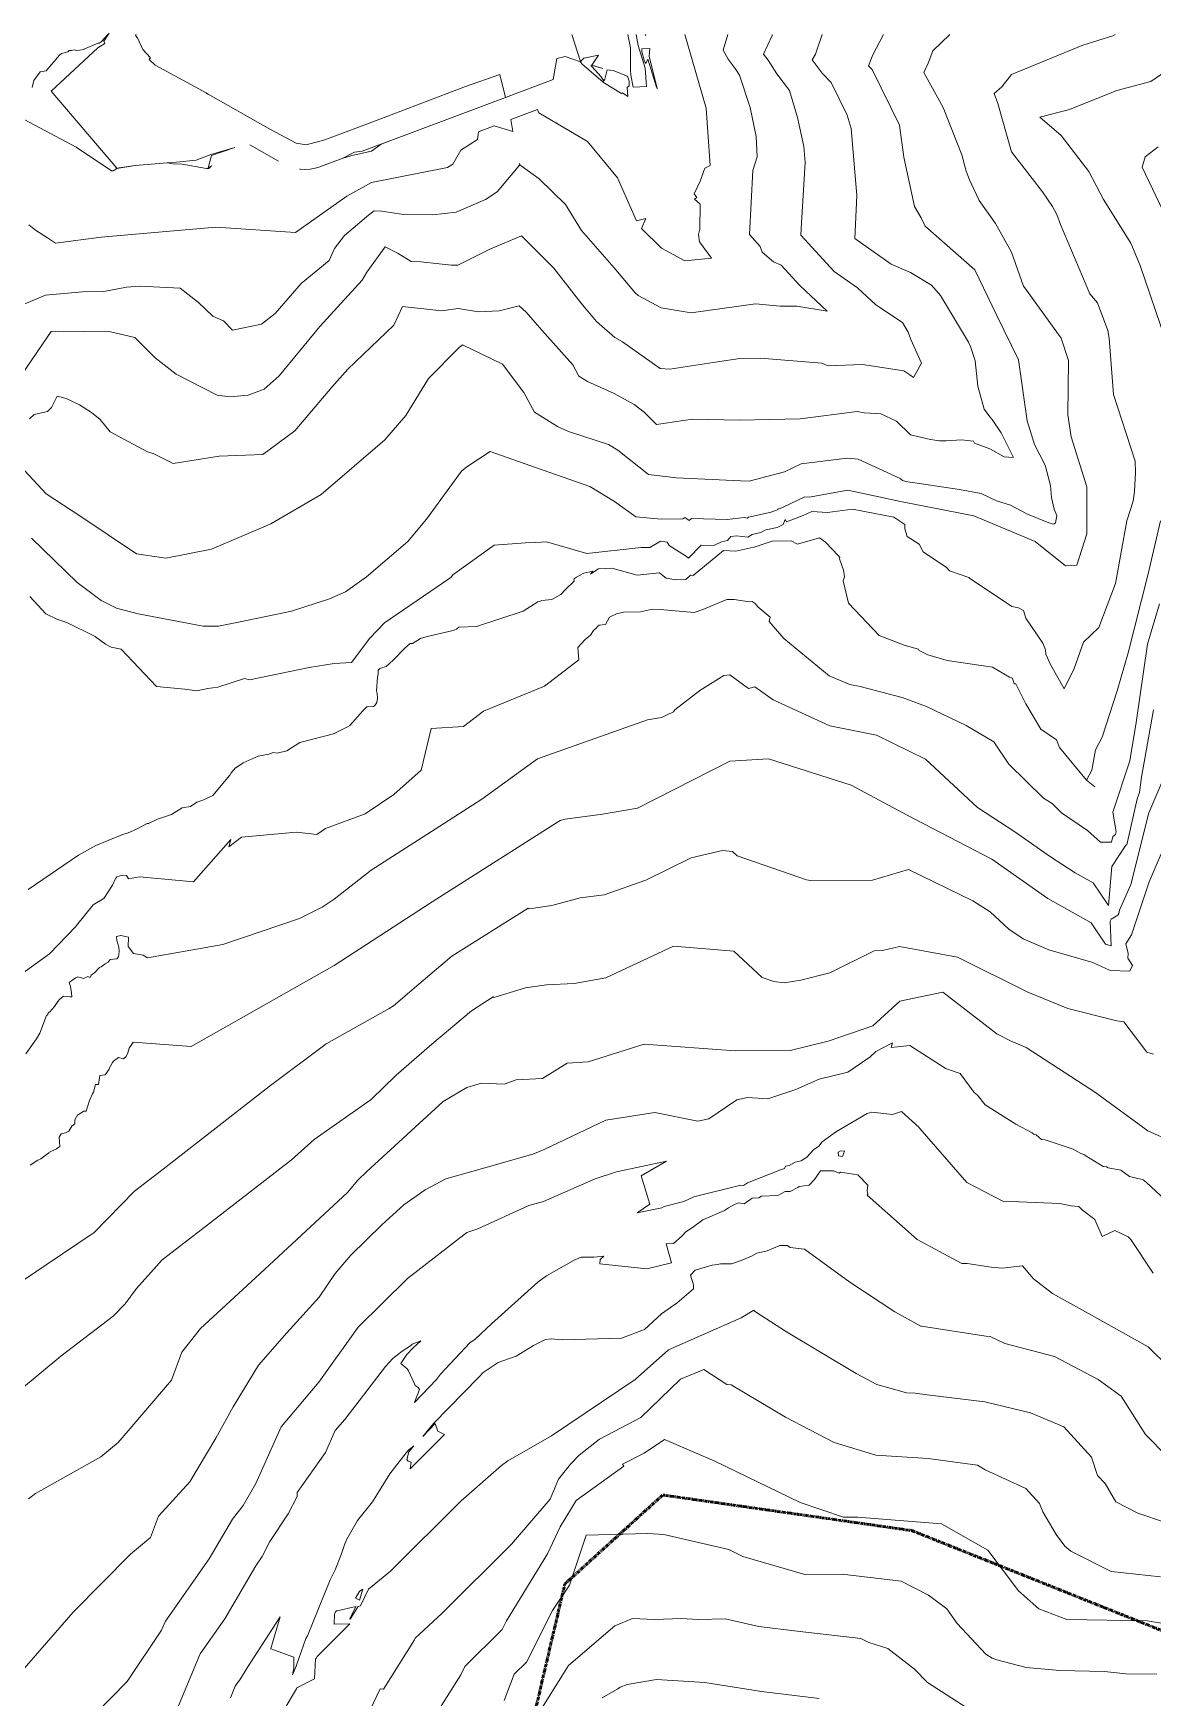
# Model space of a CAD drawing. Header units: metres. Extents: x 808604 to 810125, y 9157736 to 9158882.
# Drawn here: x 808800.9 to 809049, y 9158513.3 to 9158881.9 of the extents above; entities that cross this region are included whole.
import ezdxf

# ---------------------------------------------------------------- set-up
doc = ezdxf.new("R2010")
doc.units = ezdxf.units.M
doc.linetypes.add('ACAD_ISO08W100', pattern=[36, 24, -3, 6, -3])
doc.linetypes.add('PHANTOM2', pattern=[1.25, 0.625, -0.125, 0.125, -0.125, 0.125, -0.125])
doc.layers.add('AA L BOT', color=148, linetype='ACAD_ISO08W100')
doc.layers.add('C-TOPO-MAJR', color=9, linetype='Continuous')

msp = doc.modelspace()

# ---------------------------------------------------------------- linework, layer by layer
at = {"layer": 'AA L BOT', "color": 11, "linetype": 'PHANTOM2', "lineweight": 50, "flags": 128}
msp.add_lwpolyline([(809084.26, 9158881.64), (809082.85, 9158802.17), (809109.98, 9158770.13), (809098.89, 9158744.25), (809143.28, 9158646.89), (809137.11, 9158584.04), (809129.65, 9158530.63), (809094.16, 9158510.92), (808995.59, 9158550.33), (808940.39, 9158558.21), (808918.7, 9158538.51), (808877.3, 9158361.19), (808895.05, 9158313.91), (808928.56, 9158304.05), (808938.42, 9158268.59), (808934.49, 9158201.26), (808859.57, 9158047.58), (808780.72, 9158055.47), (808606.12, 9158097.76)], dxfattribs=at)
at = {"layer": 'C-TOPO-MAJR', "color": 9, "linetype": 'Continuous', "lineweight": 5}
for points, elevation in [([(808797.12, 9158787.12), (808803.76, 9158779.95), (808811.22, 9158775.06), (808823.76, 9158766.62), (808830.28, 9158765.65), (808840.45, 9158767.68), (808853.55, 9158773.28), (808864.73, 9158779.81), (808878.84, 9158791.92), (808883.46, 9158797.28), (808888.46, 9158805.45), (808895.24, 9158812.28), (808896.04, 9158812.93), (808904.92, 9158808.68), (808909.64, 9158802.4), (808912, 9158798.04), (808917.09, 9158794.84), (808919.54, 9158793.74), (808928.38, 9158790.83), (808930.44, 9158789.59), (808937.21, 9158784.19), (808943.47, 9158783.46), (808957.59, 9158782.78), (808959.55, 9158782.74), (808967.37, 9158784.77), (808971.08, 9158786.57), (808981.23, 9158787.81), (808983.67, 9158787.64), (808993, 9158783.35), (808993.52, 9158782.85), (808994.26, 9158782.67), (809006.14, 9158780.92), (809010.92, 9158780.02), (809014.37, 9158778.39), (809017.47, 9158777.44), (809021.24, 9158775.43), (809025.95, 9158773.53), (809027.07, 9158773.25), (809027.4, 9158773.48), (809027.69, 9158775.1), (809027.11, 9158776.52), (809026.55, 9158779.14), (809026.3, 9158781.79), (809025.11, 9158786.31), (809022.76, 9158790.86), (809021.15, 9158796.07), (809019.18, 9158809.62), (809014.32, 9158819.57), (809009.53, 9158829.52), (808998.55, 9158839.18), (808997.68, 9158841.05), (808996.16, 9158843.59), (808993.79, 9158854.52), (808992.83, 9158861.55), (808986.81, 9158873.87), (808985.99, 9158874.74), (808986.92, 9158877.16), (808989.28, 9158881.64)], 2590), ([(808797.28, 9158804.77), (808804.88, 9158815.88), (808806.49, 9158815.98), (808818.06, 9158815.82), (808823.4, 9158814.55), (808827.96, 9158810.03), (808832.56, 9158806.43), (808841.66, 9158801.81), (808844.47, 9158801.4), (808848.52, 9158801.77), (808852.08, 9158803.13), (808855.4, 9158806.05), (808864.39, 9158816.96), (808873.77, 9158827.25), (808874.83, 9158829.01), (808878.86, 9158834.61), (808881.8, 9158833.17), (808884.67, 9158831.37), (808886.83, 9158831.28), (808893.57, 9158830.54), (808894.99, 9158830.57), (808902.09, 9158834.14), (808909.09, 9158837.08), (808916.24, 9158829.94), (808922.23, 9158822.21), (808925.7, 9158818.08), (808929.76, 9158814.52), (808931.44, 9158813.57), (808939.79, 9158807.72), (808941.96, 9158807.57), (808952.53, 9158809.13), (808957.49, 9158809.9), (808961.95, 9158809.95), (808975.66, 9158808.86), (808977.04, 9158808.31), (808984.63, 9158808.58), (808993.78, 9158807.19), (808995.13, 9158806.31), (808995.93, 9158805.7), (808997.74, 9158808.88), (808995.36, 9158814.12), (808994.78, 9158815.76), (808993.52, 9158817.9), (808987.61, 9158821.82), (808983.53, 9158825.52), (808978.36, 9158829.16), (808970.98, 9158837.25), (808971.11, 9158839.98), (808971.98, 9158853.31), (808971.63, 9158856.84), (808970.26, 9158863.31), (808968.45, 9158869.26), (808965.66, 9158872.94), (808963.74, 9158875.98), (808962.71, 9158877.33), (808964.61, 9158881.45), (808964.64, 9158881.64)], 2570), ([(808798.89, 9158821.95), (808803.66, 9158823.95), (808811.86, 9158824.69), (808816.56, 9158824.72), (808821.55, 9158825.73), (808824.45, 9158825.93), (808833.46, 9158825.51), (808837.54, 9158822.34), (808840.69, 9158819.3), (808843.08, 9158818.27), (808845.08, 9158816.18), (808851.52, 9158817.54), (808854.49, 9158819.9), (808860.26, 9158826.51), (808866.45, 9158831.61), (808867.7, 9158834.26), (808869.91, 9158837.13), (808875.17, 9158841.67), (808876.49, 9158842.6), (808878.14, 9158842.53), (808882.94, 9158841.79), (808889.46, 9158841.73), (808894.61, 9158842.3), (808901.12, 9158845.11), (808903.73, 9158846.81), (808908.39, 9158852.32), (808908.57, 9158852.63), (808908.73, 9158852.58), (808908.66, 9158853.11), (808908.76, 9158852.91), (808908.84, 9158852.67), (808909.06, 9158852.54), (808913.02, 9158849.7), (808918.88, 9158844), (808922.42, 9158838.26), (808929.64, 9158829.97), (808934.26, 9158824.46), (808934.94, 9158823.87), (808940.05, 9158821.09), (808946.72, 9158820.05), (808960.91, 9158821.98), (808966.39, 9158821.48), (808970.11, 9158821.52), (808976.83, 9158820.37), (808970.74, 9158826.05), (808966.61, 9158830.58), (808964.94, 9158831.3), (808962.41, 9158833.47), (808961.96, 9158834.74), (808959.63, 9158837.39), (808960.38, 9158851.52), (808961.28, 9158854.53), (808961.1, 9158859.05), (808959.73, 9158865.52), (808957.39, 9158872.64), (808956.43, 9158874.15), (808954.88, 9158876.18), (808953.8, 9158878.2), (808954.81, 9158881.64)], 2560), ([(808799.91, 9158839.47), (808801.45, 9158838.3), (808804.07, 9158836.62), (808804.08, 9158836.61), (808805.86, 9158835.47), (808815.99, 9158836.78), (808841.41, 9158839), (808859.03, 9158837.83), (808870.42, 9158845.83), (808875.86, 9158848.91), (808892.7, 9158852.18), (808893.87, 9158852.92), (808895.65, 9158856.02), (808899.38, 9158858.4), (808899.54, 9158860.13), (808903.05, 9158861.44), (808907.15, 9158860.15), (808906.77, 9158862.83), (808912.63, 9158865.03), (808912.91, 9158864.33), (808923.7, 9158857.93), (808930.37, 9158849.95), (808934.58, 9158840.38), (808936.68, 9158840.88), (808935.7, 9158838.69), (808940.1, 9158834.34), (808945.29, 9158831.55), (808951.16, 9158832.16), (808948.51, 9158835.75), (808948.33, 9158837.36), (808948.59, 9158838.56), (808948.68, 9158844.09), (808947.44, 9158845.19), (808947.93, 9158845.59), (808947.37, 9158846.37), (808948.72, 9158849.18), (808949.75, 9158852.06), (808950.91, 9158852.68), (808949.99, 9158865.31), (808945.32, 9158881.64)], 2550), ([(808800.06, 9158796.55), (808801.12, 9158797.47), (808804.04, 9158798.14), (808804.96, 9158799.03), (808806.2, 9158801.56), (808808.2, 9158801.07), (808811.15, 9158799.66), (808813.85, 9158797.91), (808815.77, 9158796.41), (808817.98, 9158793.66), (808826.26, 9158789.24), (808827.6, 9158788.77), (808831.92, 9158786.63), (808842.13, 9158788.27), (808851.76, 9158788.66), (808858.88, 9158793.87), (808867.09, 9158803.57), (808870.65, 9158807.52), (808880.8, 9158817.3), (808882.72, 9158821.4), (808891.43, 9158820.45), (808891.86, 9158820.57), (808895.03, 9158821.01), (808899.6, 9158820.22), (808904.17, 9158820.49), (808908.55, 9158821.59), (808910.14, 9158820.17), (808913.64, 9158816.21), (808920.46, 9158808.49), (808921.81, 9158806), (808923.71, 9158804.8), (808929.61, 9158802.15), (808934.06, 9158799.7), (808936.31, 9158798.05), (808939.02, 9158795.3), (808946.97, 9158796.44), (808957.38, 9158796.24), (808970.83, 9158796.53), (808983.45, 9158798.17), (808985.03, 9158797.89), (808988.69, 9158797.64), (808992.19, 9158796.03), (808995.32, 9158793.01), (808999.73, 9158791.98), (809001.71, 9158791.69), (809003.21, 9158791.68), (809006.61, 9158791.91), (809009.21, 9158791.59), (809009.5, 9158791.15), (809012.89, 9158789.87), (809016.05, 9158788.15), (809018.11, 9158788), (809015.34, 9158793.47), (809013.4, 9158796.39), (809012.88, 9158797), (809011.64, 9158798.71), (809010.2, 9158803.81), (809009.65, 9158809.35), (809008.58, 9158812.59), (809008.13, 9158813.53), (809001.96, 9158823.83), (808999.96, 9158826.18), (808995.29, 9158828.93), (808991.03, 9158830.82), (808982.94, 9158836.49), (808983.39, 9158846.02), (808982.14, 9158860.81), (808981.24, 9158863.78), (808977.71, 9158871.04), (808975.74, 9158873.13), (808973.51, 9158876.08), (808974.22, 9158877.31), (808975.7, 9158881.64)], 2580), ([(809040.6, 9158881.64), (809040.15, 9158881.39), (809033.45, 9158879.27), (809017.66, 9158872.79), (809015.53, 9158870.09), (809013.81, 9158868.62), (809014.62, 9158866.38), (809017.68, 9158855.64), (809024.56, 9158846.83), (809026.72, 9158843.6), (809027.73, 9158841.78), (809028.51, 9158839.61), (809035.03, 9158824.19), (809036.69, 9158822.24), (809039, 9158816.12), (809039.34, 9158814.43), (809040.23, 9158801.92), (809045.09, 9158787.19), (809045.15, 9158784.65), (809044.92, 9158780.43), (809044.6, 9158778.28), (809043.19, 9158773.97), (809040.68, 9158760.09), (809036.98, 9158750.33), (809033.62, 9158747.08), (809031.54, 9158741.28), (809029.32, 9158736.74), (809026.29, 9158742.11), (809025.25, 9158744.46), (809025.2, 9158745.41), (809024.63, 9158746.86), (809020.82, 9158752.42), (809020.29, 9158754.11), (809019.22, 9158754.65), (809017.71, 9158754.98), (809008.36, 9158761.25), (809008.2, 9158761.42), (809003.96, 9158762.85), (809003.23, 9158763.62), (808998.06, 9158767.09), (808997.22, 9158768.75), (808994.54, 9158770.48), (808994.01, 9158772.19), (808994.03, 9158773.15), (808991.61, 9158774.78), (808982.43, 9158776.53), (808976.93, 9158775.78), (808973.44, 9158776.04), (808971.54, 9158775.11), (808967.84, 9158773.76), (808967.52, 9158774.23), (808967.09, 9158773.12), (808965.75, 9158772.51), (808963.27, 9158771.93), (808962.16, 9158771.38), (808960.24, 9158770.94), (808959.26, 9158770.31), (808956.77, 9158770.64), (808955.47, 9158770.51), (808954.75, 9158769.58), (808953.43, 9158769.33), (808951.72, 9158768.48), (808948.92, 9158768.59), (808946.08, 9158765.68), (808945.66, 9158766.02), (808941.81, 9158768.49), (808941.34, 9158769.22), (808939.86, 9158769.43), (808937.53, 9158768.05), (808935.62, 9158768.02), (808923.61, 9158766.75), (808914.67, 9158769.29), (808912.25, 9158769.17), (808911.99, 9158769.2), (808903.07, 9158768.58), (808893.85, 9158761.97), (808893.48, 9158761.51), (808893.03, 9158761.11), (808878.76, 9158751.37), (808875.5, 9158747.95), (808871.4, 9158742.6), (808867.57, 9158742.36), (808862.05, 9158741.44), (808848.85, 9158738.72), (808847.73, 9158739.07), (808841.8, 9158737.15), (808839.57, 9158736.83), (808837.14, 9158736.27), (808834.5, 9158736.7), (808828.23, 9158737.27), (808820.37, 9158745.56), (808818.15, 9158745.98), (808816.93, 9158746.67), (808814.71, 9158748.25), (808814.64, 9158748.33), (808808.38, 9158751.41), (808806.18, 9158752.21), (808803.74, 9158753.33), (808800.19, 9158757.17)], 2610), ([(808800.55, 9158770.08), (808810.63, 9158760.32), (808815.97, 9158756.29), (808819.34, 9158754.63), (808824.18, 9158753.39), (808838.59, 9158750.63), (808841.94, 9158750.61), (808846.73, 9158751.58), (808858.12, 9158753.98), (808866.54, 9158756.68), (808870.08, 9158758.2), (808874.72, 9158761.53), (808883.95, 9158769.37), (808888.05, 9158774.34), (808895.82, 9158784.97), (808896.98, 9158785.91), (808902.13, 9158789.29), (808912.43, 9158785.66), (808924.21, 9158781.56), (808929.71, 9158778.26), (808934.41, 9158774.82), (808940.07, 9158774.35), (808944.85, 9158774.41), (808945.24, 9158774.64), (808945.48, 9158774.61), (808945.56, 9158774.49), (808946.2, 9158774.08), (808946.27, 9158774.02), (808946.75, 9158774.5), (808954.67, 9158774.28), (808958.43, 9158774.67), (808959.14, 9158774.58), (808959.42, 9158774.75), (808964.4, 9158775.89), (808964.71, 9158776.05), (808965.42, 9158776.21), (808965.8, 9158776.38), (808965.93, 9158776.7), (808966.02, 9158776.57), (808967.07, 9158776.95), (808971.86, 9158779.29), (808972.85, 9158779.22), (808981.4, 9158780.74), (808993.05, 9158778.2), (809009.35, 9158775.06), (809022.92, 9158769.38), (809029.63, 9158763.99), (809032.13, 9158764.1), (809034.36, 9158771.07), (809034.39, 9158781.45), (809030.91, 9158792.57), (809030.13, 9158797.45), (809030.3, 9158809.48), (809028.7, 9158814.4), (809020.4, 9158825.84), (809020.35, 9158825.94), (809017.63, 9158833.46), (809014.1, 9158839.8), (809010.52, 9158844.88), (809008.36, 9158849.44), (809007.61, 9158851.42), (809006.63, 9158855.01), (809002.54, 9158865.5), (808998.23, 9158873.26), (808999.21, 9158875.31), (809000.21, 9158878.04), (809004.01, 9158881.64)], 2600), ([(808817.48, 9158881.64), (808816.01, 9158880.1), (808815.98, 9158880.06), (808815.49, 9158879.77), (808815.34, 9158879.76), (808815.3, 9158879.71), (808812.12, 9158878.44), (808812.17, 9158878.37), (808811.19, 9158878.18), (808810.43, 9158878.12), (808810.3, 9158878.18), (808809.91, 9158878.28), (808809.37, 9158878.15), (808808.91, 9158878.14), (808808.59, 9158877.81), (808807.19, 9158877.45), (808806.71, 9158877.07), (808803.8, 9158873.62), (808802.43, 9158873.36), (808801.02, 9158871.49), (808800.69, 9158869.92)], 2540), ([(808817.75, 9158881.93), (808816.58, 9158880.15), (808816.79, 9158879.63), (808815.2, 9158878.71), (808804.91, 9158869.12), (808819.45, 9158852.03), (808823.48, 9158852.66)], 2540), ([(808894.34, 9158863.52), (808905.57, 9158867.72), (808904.32, 9158872.78), (808896.68, 9158870.11), (808887, 9158866.44), (808877.69, 9158862.87), (808865.53, 9158858.32), (808861.38, 9158857.21), (808859.15, 9158857.62), (808853.51, 9158860.63), (808839.67, 9158868.45), (808839.33, 9158868.64), (808839.28, 9158868.66), (808839.2, 9158868.72), (808827.95, 9158874.85), (808826.62, 9158876.09), (808826.92, 9158876.52), (808825.21, 9158878.35), (808824, 9158880.92), (808823.56, 9158881.47), (808823.71, 9158881.64)], 2540), ([(808905.57, 9158867.72), (808916.15, 9158871.68), (808916.94, 9158876.32), (808918.76, 9158876.8), (808922.15, 9158875.64), (808922.45, 9158875.19), (808922.56, 9158875.06), (808927.14, 9158871.16), (808927.21, 9158871.1), (808927.22, 9158871.08), (808927.23, 9158871.06), (808927.23, 9158871.06), (808927.22, 9158871.05), (808927.38, 9158870.96), (808927.51, 9158870.86), (808931.23, 9158868.6), (808931.48, 9158868.75), (808932.66, 9158867.92), (808932.54, 9158869.93), (808932.98, 9158870.3), (808932.96, 9158871.33), (808932.56, 9158872.42), (808929.44, 9158873.69), (808928.05, 9158873.86), (808927.49, 9158871.47), (808927.45, 9158871.71), (808927.35, 9158871.35), (808926.73, 9158872.31), (808924.66, 9158874.6), (808924.51, 9158874.68), (808924.56, 9158874.85), (808927.14, 9158874.14), (808924.67, 9158874.9), (808926.14, 9158877.08), (808922.92, 9158876.4), (808922.14, 9158875.68), (808920.24, 9158881.64)], 2540), ([(808932.67, 9158881.64), (808933.24, 9158878.67), (808933.23, 9158873.83), (808933.33, 9158872.65), (808933.86, 9158870.01), (808936.76, 9158870.12), (808936.47, 9158874.2), (808934.95, 9158879.21), (808934.54, 9158881.64)], 2540), ([(808936.54, 9158881.64), (808936.62, 9158881.35), (808936.53, 9158881.64)], 2540), ([(809063.55, 9158881.62), (809048.53, 9158871.28), (809040.99, 9158869.22), (809030.52, 9158865.06), (809023.95, 9158863.35), (809028.7, 9158859.3), (809034.79, 9158851.32), (809038.02, 9158845.11), (809044.12, 9158835.42), (809046.19, 9158830.52), (809051.85, 9158813.83)], 2620), ([(808796.71, 9158864.04), (808810.44, 9158856.71), (808810.44, 9158856.71), (808810.45, 9158856.7), (808818.29, 9158851.5), (808818.61, 9158851.49), (808819.43, 9158851.97), (808823.48, 9158852.66), (808830.56, 9158853.21)], 2540), ([(808855.23, 9158853.64), (808848.87, 9158857.21)], 2540), ([(809051.21, 9158842.67), (809046.58, 9158852.26), (809047.27, 9158854.54), (809050.18, 9158856.8)], 2630), ([(809050.68, 9158773.93), (809047.95, 9158762.18), (809043.48, 9158744.7), (809041.06, 9158736.31), (809037.76, 9158726.01), (809036.3, 9158723.26), (809035.43, 9158718.71), (809034.28, 9158716.5), (809036.11, 9158715.07)], 2620), ([(809034.28, 9158716.5), (809028.33, 9158723.77), (809027.67, 9158725.42), (809024.15, 9158727.84), (809020.82, 9158733.43), (809018.63, 9158737.88), (809018.24, 9158737.89), (809017.87, 9158739.1), (809017.24, 9158739.35), (809013.43, 9158741.56), (809003.43, 9158743.04), (808999.15, 9158744.3), (808997.23, 9158745.22), (808997.09, 9158745.54), (808994.08, 9158746.33), (808988.37, 9158748.55), (808981.58, 9158755.73), (808980.35, 9158760.63), (808980.64, 9158761.58), (808980.45, 9158763.05), (808979.58, 9158765.54), (808979.6, 9158765.86), (808979.37, 9158766.17), (808976.45, 9158769.23), (808975.15, 9158770.17), (808970.26, 9158768.81), (808968.87, 9158769.52), (808964.67, 9158769.48), (808960.68, 9158768.13), (808960.56, 9158768.14), (808956.62, 9158767.2), (808953.83, 9158767.41), (808947.13, 9158761.81), (808946.51, 9158761.94), (808945.53, 9158760.98), (808943.27, 9158760.89), (808941.14, 9158761.26), (808939.74, 9158762.36), (808939.7, 9158762.4), (808934.75, 9158761.95), (808929.13, 9158763.47), (808926.16, 9158763.32), (808924.87, 9158762.5), (808924.39, 9158762.14), (808924.89, 9158762.81), (808922.88, 9158762.37), (808921.28, 9158761.47), (808920.84, 9158761.18), (808920.77, 9158761.1), (808920.69, 9158760.98), (808920.75, 9158760.61), (808918.82, 9158758.77), (808917.78, 9158757.61), (808915.82, 9158756.51), (808913.59, 9158756.3), (808913.29, 9158756.16), (808912.73, 9158756.04), (808909.48, 9158753.97), (808899.16, 9158750.58), (808895.23, 9158750.39), (808894.71, 9158749.99), (808893.93, 9158749.66), (808888.23, 9158748.37), (808886.73, 9158747.86), (808884.94, 9158746.81), (808884.44, 9158746.82), (808883.27, 9158745.75), (808880.69, 9158743.06), (808879.12, 9158741.71), (808877.7, 9158741.25), (808877.37, 9158740.88), (808877.37, 9158740.1), (808877.17, 9158739.25), (808877, 9158736.27), (808877.14, 9158735.74), (808877.17, 9158734.69), (808877.02, 9158733.71), (808876.58, 9158733.08), (808876.29, 9158732.82), (808875.01, 9158732.75), (808874.85, 9158732.78), (808874.08, 9158732.01), (808873.94, 9158731.88), (808871.03, 9158728.64), (808870.55, 9158728.33), (808867.75, 9158726.91), (808867.71, 9158726.89), (808859.98, 9158724.84), (808857.08, 9158723.02), (808854.96, 9158722.52), (808854.16, 9158722.63), (808853.11, 9158722.3), (808850.72, 9158721.86), (808847.45, 9158720.38), (808845.83, 9158719.23), (808845.76, 9158719.28), (808844.74, 9158718.14), (808844.51, 9158717.66), (808840.7, 9158713.14), (808838.53, 9158712.06), (808837.18, 9158711.63), (808835.77, 9158710.71), (808833.88, 9158710.39), (808831.57, 9158708.93), (808828.44, 9158707.92), (808826.43, 9158706.96), (808826.17, 9158706.93), (808823.82, 9158705.64), (808821.96, 9158704.87), (808820.57, 9158704.42), (808814.81, 9158702.06), (808810.93, 9158699.89), (808799.77, 9158692.34)], 2620), ([(808796.58, 9158672.32), (808804.5, 9158678.05), (808810.27, 9158684.03), (808810.5, 9158684.37), (808814.18, 9158688.9), (808816.54, 9158690.33), (808818.47, 9158693.23), (808819.18, 9158694.71), (808819.2, 9158694.72), (808819.26, 9158694.89), (808819.43, 9158695.12), (808820.46, 9158695.41), (808821.47, 9158695.35), (808821.56, 9158695.38), (808821.99, 9158694.7), (808824.46, 9158695.08), (808836.39, 9158694.02), (808844.72, 9158703.39), (808844.28, 9158701.79), (808847.03, 9158703.92), (808859.25, 9158705), (808863.76, 9158704.46), (808865.69, 9158705.84), (808874.47, 9158709.05), (808880.78, 9158713.38), (808886.85, 9158718.75), (808889.09, 9158727.93), (808896.23, 9158728.43), (808900.67, 9158731.78), (808914.21, 9158737.32), (808921.77, 9158743.2), (808921.56, 9158745.9), (808923.13, 9158747.61), (808923.65, 9158748.01), (808924.38, 9158748.66), (808925.07, 9158749.67), (808925.75, 9158750.26), (808925.96, 9158750.57), (808926.28, 9158750.88), (808927.71, 9158751), (808928.63, 9158752.63), (808930.15, 9158753.36), (808931.73, 9158753.71), (808935.45, 9158753.81), (808938.1, 9158754.36), (808939.82, 9158754.35), (808947.39, 9158753.67), (808949.29, 9158754.28), (808954.6, 9158756.53), (808956.21, 9158756.56), (808959.65, 9158756.01), (808960.2, 9158756.07), (808960.86, 9158755.61), (808961.46, 9158754.9), (808964.19, 9158752.59), (808963.98, 9158751.69), (808967.2, 9158747.89), (808977.3, 9158739.62), (808981.85, 9158737.68), (808984.13, 9158737.25), (808993.44, 9158734.81), (808998.81, 9158732.81), (809007.6, 9158728.65), (809013.77, 9158725.02), (809017.1, 9158720.1), (809024.76, 9158712.57), (809026.68, 9158711.33), (809028.77, 9158709.26), (809034.47, 9158705.38), (809037.37, 9158702.79), (809039.83, 9158702.81), (809040.15, 9158704.03), (809040.73, 9158704.49), (809040.89, 9158705.05), (809040.1, 9158709.45), (809043.89, 9158720.8), (809045.31, 9158729.3), (809047.8, 9158746.65), (809050.45, 9158755.6)], 2630), ([(809049.1, 9158732.07), (809046.49, 9158717.17), (809045.99, 9158713.77), (809045.53, 9158712.39), (809043.22, 9158702.17), (809042.99, 9158702.1), (809039.86, 9158697.38), (809039.18, 9158688.79), (809035.75, 9158693.8), (809031.78, 9158695.98), (809026.29, 9158699.55), (809018.37, 9158705.07), (809010.11, 9158710.45), (808998.58, 9158721.16), (808987.79, 9158726.51), (808977.42, 9158728.59), (808964.85, 9158734.34), (808960.8, 9158737.21), (808959.41, 9158736.8), (808955.26, 9158739.88), (808953.95, 9158739.7), (808948.59, 9158736.41), (808943.09, 9158732.09), (808942.74, 9158731.67), (808940.1, 9158730.39), (808937.01, 9158729.86), (808912.64, 9158721.24), (808900.29, 9158712.28), (808892.04, 9158707), (808875.76, 9158696.62), (808867.62, 9158690.15), (808864.97, 9158688.4), (808859.91, 9158685.92), (808842.89, 9158680.12), (808826.27, 9158677.16), (808825.25, 9158677.78), (808823.12, 9158678.16), (808821.96, 9158679.67), (808822.02, 9158681.73), (808820.32, 9158682.11), (808819.33, 9158681.91), (808819.47, 9158681.04), (808819.9, 9158679.54), (808819.97, 9158678.55), (808819.83, 9158677.42), (808819.44, 9158676.93), (808817.96, 9158676.78), (808817.5, 9158676.18), (808816.83, 9158675.84), (808815.98, 9158675.2), (808815.63, 9158675.05), (808815.42, 9158674.85), (808814.57, 9158673.96), (808813.77, 9158673.34), (808813.53, 9158672.81), (808812.99, 9158673.03), (808812.06, 9158672.63), (808810.81, 9158672.95), (808810.27, 9158672.74), (808808.9, 9158671.68), (808809.14, 9158670.85), (808809.43, 9158669.41), (808809.49, 9158668.57), (808809.23, 9158668.54), (808809.08, 9158668.5), (808807.63, 9158668.66), (808806.71, 9158667.94), (808806.4, 9158667.53), (808805.66, 9158666.37), (808804.58, 9158665.23), (808804.24, 9158664.97), (808804.18, 9158664.63), (808803.97, 9158664.44), (808803.87, 9158664.38), (808802.36, 9158660.48), (808801.62, 9158659.23), (808799.29, 9158655.93)], 2640), ([(809051.45, 9158717.07), (809048.07, 9158709.31), (809044.1, 9158693.45), (809041.58, 9158687.74), (809041.41, 9158686.98), (809041.22, 9158686.59), (809039.78, 9158685.72), (809039.54, 9158685.29), (809039.74, 9158679.8), (809038.46, 9158680.21), (809035.32, 9158684.91), (809025.73, 9158690.28), (809013.33, 9158699.03), (808994.52, 9158708.8), (808982.13, 9158715.43), (808963.82, 9158721.22), (808955.23, 9158720.76), (808955.23, 9158720.76), (808934.8, 9158710.3), (808927.07, 9158708.96), (808918.81, 9158707.92), (808917.67, 9158707.62), (808917.09, 9158707.19), (808889.3, 9158689.61), (808867.6, 9158675.49), (808835.92, 9158657.54), (808823.07, 9158658.47), (808822.18, 9158657.2), (808821.91, 9158656.14), (808821.52, 9158655.31), (808820.92, 9158654.8), (808819.78, 9158655.09), (808818.7, 9158654.26), (808818.61, 9158654.24), (808818.47, 9158654.03), (808817.75, 9158652.67), (808817.71, 9158652.5), (808816.84, 9158651.24), (808815.68, 9158651.14), (808815.36, 9158649.12), (808814.69, 9158649.09), (808814.24, 9158647.41), (808814.04, 9158647.05), (808813.4, 9158645.59), (808812.65, 9158643.19), (808812.12, 9158643.23), (808810.72, 9158642.34), (808810.16, 9158641.33), (808810.16, 9158640.41), (808809.48, 9158639.87), (808808.82, 9158638.79), (808808.1, 9158638.4), (808807.11, 9158638.22), (808806.65, 9158637.48), (808806.82, 9158635.37), (808806.09, 9158634.91), (808804.4, 9158634.07), (808804.35, 9158633.97), (808802.57, 9158632.63), (808801.97, 9158632.35), (808800.25, 9158631.28)], 2650), ([(809053.34, 9158706.02), (809048.13, 9158693.98), (809044.23, 9158682.24), (809043, 9158680.24), (809043.51, 9158678.12), (809043.44, 9158677.07), (809044.44, 9158675.44), (809043.86, 9158674.23), (809039.56, 9158674.37), (809035.67, 9158676.13), (809025.96, 9158678.94), (809020.25, 9158681.41), (809017.11, 9158683.52), (809012.93, 9158687.36), (809009.1, 9158689.83), (808994.81, 9158696.75), (808986.88, 9158694.36), (808973.14, 9158694.31), (808972.23, 9158694.43), (808956.87, 9158699.75), (808955.82, 9158700.72), (808953.6, 9158700.91), (808946.72, 9158699.34), (808936.67, 9158694.36), (808927.39, 9158691.12), (808922.06, 9158690.43), (808915.79, 9158688.75), (808910.8, 9158688.05), (808910.58, 9158688.21), (808893.64, 9158677.52), (808886.33, 9158671.36), (808880.76, 9158666.51), (808879.8, 9158665.92), (808865.83, 9158658.1), (808853.22, 9158648.67), (808829.68, 9158630.4), (808823.38, 9158625.53), (808814.43, 9158616.33), (808803.76, 9158609.21), (808794.4, 9158602.83)], 2660), ([(809049.14, 9158655.86), (809047.65, 9158656.31), (809042.56, 9158663.02), (809040.97, 9158663.21), (809030.17, 9158665.99), (809021.27, 9158669.6), (809005.73, 9158677.31), (808992.85, 9158679.66), (808989.07, 9158678.77), (808987.27, 9158678.73), (808977.41, 9158673.87), (808971.01, 9158672.22), (808967.26, 9158671.62), (808964.99, 9158671.93), (808962.43, 9158672.82), (808956.11, 9158678.64), (808942.81, 9158679.74), (808927.75, 9158672.72), (808920.77, 9158671.5), (808914.62, 9158671.17), (808909.96, 9158670.56), (808902.98, 9158668.41), (808902.85, 9158668.5), (808898.01, 9158665.44), (808889.23, 9158658.04), (808881.34, 9158651.21), (808875.76, 9158645.79), (808863.19, 9158636.92), (808858.16, 9158632.47), (808837.44, 9158616.44), (808829.47, 9158610.31), (808823.81, 9158603.95), (808821.25, 9158600.54), (808818.61, 9158597.78), (808807, 9158588.93), (808797.9, 9158581.35)], 2670), ([(809054.56, 9158635.8), (809047.88, 9158638.84), (809036.59, 9158647.11), (809036.53, 9158647.2), (809036.48, 9158647.21), (809020.95, 9158657.33), (809017.62, 9158658.69), (809014.41, 9158660.37), (809002.43, 9158669.54), (808992.93, 9158667.56), (808986.91, 9158662.09), (808977.07, 9158658.7), (808968.59, 9158656.67), (808956.41, 9158656.55), (808936.26, 9158658.05), (808923.86, 9158654.11), (808919.19, 9158653.85), (808913.74, 9158650.47), (808907.92, 9158650.13), (808905.23, 9158649.22), (808900.22, 9158649.39), (808896.97, 9158648.47), (808891.76, 9158645.37), (808874.81, 9158629.84), (808872.84, 9158627.93), (808870.54, 9158625.2), (808850.16, 9158606.33), (808837.98, 9158595.08), (808833.87, 9158589.86), (808831.55, 9158583.67), (808819.7, 9158569.86), (808815.91, 9158566.7), (808801.44, 9158558.57), (808799.89, 9158557.35)], 2680), ([(809051.71, 9158623.56), (809047.57, 9158627.44), (809046.83, 9158627.99), (809046.62, 9158628.09), (809043.78, 9158628.74), (809041.87, 9158630.17), (809039.08, 9158630.7), (809038.69, 9158630.87), (809038, 9158630.96), (809034.13, 9158633.3), (809033.66, 9158633.64), (809032.99, 9158633.86), (809031.34, 9158634.83), (809025.09, 9158636.85), (809024.33, 9158636.97), (809023.14, 9158637.95), (809023.03, 9158638.01), (809022.59, 9158638.11), (809022.25, 9158638.44), (809018.64, 9158640.33), (809011.82, 9158644.59), (809010.12, 9158646.79), (809009.36, 9158647.35), (809006.3, 9158651.53), (809003.01, 9158652.7), (809003, 9158652.72), (809002.97, 9158652.73), (808995.11, 9158657.74), (808991.02, 9158657.3), (808991.33, 9158658.35), (808987.63, 9158656.43), (808986.28, 9158655.16), (808981.37, 9158651.86), (808975.02, 9158650.34), (808969.91, 9158647.98), (808963.71, 9158645.93), (808959.14, 9158646.23), (808956.8, 9158645.72), (808950.64, 9158641.55), (808948.18, 9158640.99), (808938.67, 9158642.89), (808927.76, 9158641.26), (808914.09, 9158634.71), (808911.64, 9158633.66), (808900.99, 9158630.69), (808892.32, 9158628.23), (808887.79, 9158625.77), (808883.02, 9158622.47), (808878.18, 9158618.03), (808871.28, 9158611.34), (808867.83, 9158607.25), (808864.28, 9158602.05), (808857.08, 9158594.11), (808850.86, 9158587), (808845.22, 9158577.72), (808841.38, 9158570.83), (808835.61, 9158561.16), (808828.64, 9158553.52), (808826.93, 9158548.79), (808822.47, 9158545.13), (808809.77, 9158532.29), (808794.99, 9158515.31)], 2690), ([(809049.02, 9158607.36), (809044.1, 9158614.79), (809043.5, 9158615.42), (809040.59, 9158616.8), (809037.77, 9158615.47), (809036.14, 9158619.22), (809033.41, 9158621.3), (809032.58, 9158622.14), (809030.81, 9158622.27), (809028.41, 9158622.75), (809015.75, 9158623.28), (809007.76, 9158627.43), (808997.33, 9158639.41), (808997.26, 9158639.47), (808997.19, 9158639.63), (808993.31, 9158643.12), (808991.29, 9158642.5), (808986.71, 9158643.02), (808985.69, 9158642.71), (808978.92, 9158638.68), (808975.68, 9158636.41), (808974.96, 9158635.44), (808973.79, 9158634.66), (808972.35, 9158633.01), (808971.08, 9158632.24), (808969.73, 9158631.95), (808968.44, 9158631.19), (808967.57, 9158631), (808967.35, 9158630.49), (808966.49, 9158630.23), (808959.17, 9158627.36), (808958.27, 9158626.74), (808957.67, 9158626.86), (808947.26, 9158624.21), (808945.05, 9158623.18), (808940.72, 9158622.11), (808940.19, 9158621.8), (808934.73, 9158620.69), (808937.54, 9158622.65), (808935.61, 9158628.88), (808941.26, 9158632.13), (808930.12, 9158629.75), (808925.39, 9158628.25), (808913.98, 9158623.23), (808910.74, 9158622.32), (808899.42, 9158617.16), (808896.99, 9158616.31), (808883.83, 9158606.17), (808872.88, 9158595.37), (808864.2, 9158583.21), (808855.86, 9158573.3), (808850.23, 9158560.75), (808847.43, 9158555.9), (808845.04, 9158552.87), (808839.92, 9158544.06), (808830.19, 9158530.3), (808829.34, 9158528.29), (808821.76, 9158516.88), (808803.91, 9158498.73)], 2700), ([(809052.61, 9158586.48), (809047.92, 9158591.03), (809034.74, 9158598.43), (809026.76, 9158602.87), (809022.55, 9158606.08), (809020.09, 9158608.97), (809015.61, 9158608.44), (809013.14, 9158608.64), (809007.81, 9158609.47), (809006.66, 9158609.45), (808996.75, 9158614.77), (808985.71, 9158624.58), (808985.82, 9158624.84), (808985.67, 9158625.56), (808985.85, 9158626.84), (808983.63, 9158629.11), (808979.75, 9158629.74), (808979.46, 9158629.49), (808978.26, 9158630.02), (808975.32, 9158629.99), (808974, 9158628.12), (808972.84, 9158626.85), (808970.65, 9158626.56), (808970.34, 9158626.32), (808968.59, 9158625.46), (808967.54, 9158625.4), (808965.92, 9158624.55), (808962.28, 9158624.42), (808961.65, 9158624.02), (808960.23, 9158623.94), (808958.44, 9158622.71), (808957.26, 9158622.94), (808956.43, 9158622.61), (808954.97, 9158621.84), (808954.11, 9158621.22), (808949.27, 9158619.16), (808946.99, 9158617.44), (808945.5, 9158616.52), (808944.64, 9158615.52), (808942.77, 9158613.93), (808941.16, 9158613.84), (808942.36, 9158609.61), (808936.89, 9158608.29), (808926.49, 9158609.37), (808926.5, 9158610.4), (808927.36, 9158611.13), (808925.13, 9158610.88), (808922.82, 9158610.9), (808922.32, 9158610.87), (808920.8, 9158610.19), (808914.66, 9158606.72), (808912.73, 9158605.31), (808902.47, 9158596.13), (808898.8, 9158592.75), (808897.62, 9158591.9), (808891.16, 9158585), (808890.3, 9158583.77), (808885.36, 9158578.73), (808886.48, 9158581.61), (808886.2, 9158582.04), (808885.52, 9158582.47), (808885.43, 9158582.72), (808884.08, 9158585.7), (808883.74, 9158586.17), (808882.34, 9158587.3), (808883.7, 9158589.31), (808885.13, 9158590.84), (808886.78, 9158592.36), (808884.88, 9158591.63), (808884.51, 9158591.27), (808882.66, 9158590.09), (808880.58, 9158588.45), (808878.95, 9158586.7), (808869.92, 9158574.95), (808867.83, 9158572.46), (808865.67, 9158567.64), (808859.4, 9158558.8), (808859.43, 9158557.88), (808857.42, 9158554.07), (808853.33, 9158547.89), (808851.62, 9158544.62), (808850.24, 9158542.49), (808843.38, 9158530.77), (808837.93, 9158523.07), (808832.87, 9158511)], 2710), ([(809052.16, 9158566.76), (809047.34, 9158571.6), (809041.98, 9158580.11), (809036.87, 9158583.81), (809027.21, 9158588.86), (809016.16, 9158591.74), (809012.97, 9158593.32), (809011.99, 9158593.4), (808997.76, 9158595.63), (808997.57, 9158595.63), (808991.85, 9158598.75), (808981.84, 9158605.37), (808971.81, 9158612.62), (808968.64, 9158613.06), (808968.02, 9158613.47), (808966.34, 9158613.43), (808963.55, 9158612.27), (808961.21, 9158611.78), (808960.05, 9158611.12), (808957.76, 9158610.12), (808955.86, 9158609.46), (808955.63, 9158609.42), (808953.19, 9158609.43), (808952.45, 9158609.26), (808951.38, 9158609.11), (808947.59, 9158608.03), (808946.54, 9158606.91), (808947.22, 9158604.78), (808947.24, 9158603.88), (808943.62, 9158600.79), (808940.15, 9158598.35), (808936.35, 9158594.84), (808931.22, 9158592.92), (808918.08, 9158592.61), (808915.68, 9158592.83), (808914.43, 9158592.68), (808911.75, 9158591.31), (808907.9, 9158588.96), (808903.96, 9158587.53), (808900.63, 9158585.36), (808899.67, 9158584.29), (808889.6, 9158574.07), (808887.24, 9158571.19), (808889.99, 9158574.04), (808890.54, 9158572.38), (808892.02, 9158571.58), (808884.44, 9158563.99), (808884.66, 9158565.52), (808883.96, 9158565.73), (808883.71, 9158566.06), (808884.16, 9158567.77), (808885.28, 9158569.08), (808884.09, 9158568.11), (808883.52, 9158567.54), (808879.96, 9158562.92), (808876.08, 9158556.73), (808872.76, 9158552.59), (808870.41, 9158548.4), (808869.97, 9158547.41), (808869.22, 9158545.2), (808867.81, 9158541.64), (808866.68, 9158539.44), (808861.65, 9158527.03), (808861.33, 9158526.43), (808859.23, 9158520.5), (808859.25, 9158520.47), (808859.24, 9158520.37), (808859.15, 9158520.32), (808858.38, 9158518.37), (808858.63, 9158519.88), (808858.69, 9158522.32), (808853.58, 9158524.12), (808853.59, 9158524.19), (808855.63, 9158531.22), (808848.3, 9158519.97), (808846.84, 9158517.48), (808845.68, 9158515.84), (808844.6, 9158513.27)], 2720), ([(809051.77, 9158552.14), (809045.63, 9158554.22), (809040.77, 9158556.73), (809038.44, 9158560.77), (809036.71, 9158562.52), (809035.38, 9158566.62), (809029.27, 9158573.29), (809021.86, 9158576.43), (809011.76, 9158578.87), (808998.96, 9158580.38), (808996.34, 9158580.73), (808994.4, 9158580.86), (808987.8, 9158582.69), (808983.24, 9158585.11), (808967.78, 9158594.35), (808960.75, 9158598.95), (808960.6, 9158599.13), (808957.8, 9158597.45), (808941.7, 9158590.34), (808934.3, 9158583.82), (808915.76, 9158571.32), (808906.05, 9158565.75), (808904.64, 9158564.78), (808895.75, 9158556.93), (808880.09, 9158541.34), (808875.18, 9158537.37), (808873.43, 9158533.63), (808872.91, 9158533.49), (808871.17, 9158530.72), (808871.09, 9158530.76), (808872.39, 9158533.51), (808868.28, 9158532.56), (808868.14, 9158532.57), (808867.89, 9158532.31), (808867.63, 9158531.79), (808867.62, 9158529.58), (808871.04, 9158529.67), (808863.79, 9158522.42), (808863.65, 9158522.07), (808863.49, 9158521.9), (808863.22, 9158517.49), (808859.34, 9158515.48), (808859.25, 9158515.31), (808856.48, 9158510.71)], 2730), ([(809050.7, 9158540.1), (809039.75, 9158541.3), (809030.79, 9158545.77), (809029.48, 9158546.91), (809027.54, 9158549.47), (809024.64, 9158554.52), (809023.89, 9158556.3), (809020.83, 9158559.63), (809011.86, 9158563.82), (809010.15, 9158564.79), (808999.23, 9158566.28), (808987.59, 9158567.02), (808978.35, 9158569.85), (808967.59, 9158575.42), (808955.57, 9158582.61), (808954.56, 9158582.72), (808949.46, 9158585.98), (808944.34, 9158583.87), (808935.56, 9158575.34), (808926.38, 9158570.6), (808921.88, 9158567.05), (808919.92, 9158565.02), (808917.31, 9158561.74), (808915.47, 9158557.28), (808906.89, 9158547.32), (808891.51, 9158532.06), (808886.53, 9158527.37), (808885.51, 9158526.54), (808885.39, 9158526.17), (808878.55, 9158515.23), (808877.8, 9158515.26), (808871.88, 9158502.87)], 2740), ([(808888.35, 9158506.8), (808895.63, 9158518.36), (808896.57, 9158520.26), (808904.83, 9158528.46), (808905.79, 9158530.37), (808914.87, 9158545.15), (808917.65, 9158551.16), (808921.18, 9158557.02), (808931.8, 9158564.59), (808931.5, 9158565.06), (808936.31, 9158567.5), (808940.78, 9158570.52), (808951.95, 9158565.73), (808970.83, 9158556.52), (808980.44, 9158553.27), (808983.55, 9158553.29), (809002.13, 9158551.83), (809012.4, 9158545.97), (809019.18, 9158537), (809023.75, 9158533.01), (809029.95, 9158530.67), (809047.71, 9158530.38), (809059, 9158528.49)], 2750), ([(809049.83, 9158518.51), (809043, 9158518.6), (809038.25, 9158519.12), (809028.35, 9158519.35), (809020.89, 9158520.02), (809014.39, 9158521.69), (809013.37, 9158522.07), (809011.95, 9158522.98), (809005.6, 9158529.72), (809003.31, 9158533.03), (808999.27, 9158536), (808993.21, 9158539.13), (808980.15, 9158540.68), (808971.84, 9158540.63), (808958.17, 9158544.59), (808955.03, 9158546.13), (808940.65, 9158549.45), (808937.1, 9158549.72), (808923.43, 9158549.29), (808919.73, 9158538.24), (808915.95, 9158532.64), (808910.19, 9158521.2), (808907.44, 9158518.55), (808905.29, 9158512.7)], 2760), ([(809007.56, 9158511.25), (808999.03, 9158516.71), (808996.19, 9158519.67), (808990.23, 9158524.2), (808986.03, 9158525.57), (808984.29, 9158526.43), (808970.2, 9158528.06), (808961.65, 9158529.09), (808954.25, 9158530.79), (808948.24, 9158530.63), (808944.58, 9158530.84), (808938.54, 9158530.64), (808933.7, 9158530.85), (808929.78, 9158529.25), (808919.52, 9158520.44), (808918.05, 9158518.08), (808911.16, 9158507.06)], 2770), ([(808975.06, 9158513.16), (808962.24, 9158514.7), (808949.74, 9158516.7), (808939.04, 9158517.38), (808932.54, 9158516.26), (808930.97, 9158515.63), (808930.47, 9158515.27), (808927, 9158513.29)], 2780)]:
    msp.add_lwpolyline(points, dxfattribs=dict(at, elevation=elevation))
for points, elevation in [([(808939.18, 9158869.67), (808939.19, 9158869.61), (808939.19, 9158869.71), (808937.35, 9158876.89), (808937.51, 9158878.57), (808935.75, 9158878.45), (808935.73, 9158877.83), (808936.26, 9158876.01), (808936.55, 9158875.27), (808936.77, 9158875.51), (808937.07, 9158876.22), (808939.04, 9158869.97), (808939.15, 9158869.69), (808939.16, 9158869.67), (808939.17, 9158869.67), (808939.18, 9158869.67)], 2540), ([(808894.34, 9158863.52), (808881.91, 9158858.87), (808887.21, 9158860.85), (808894.34, 9158863.52)], 2540), ([(808872.12, 9158855.59), (808869.35, 9158854.17), (808871.5, 9158854.85), (808875.88, 9158855.84), (808878.01, 9158857.4), (808881.91, 9158858.87), (808873.8, 9158855.83), (808872.12, 9158855.59)], 2540), ([(808832.68, 9158853.36), (808830.56, 9158853.21), (808832.25, 9158852.91), (808833.45, 9158853), (808839.29, 9158851.97), (808839.62, 9158851.97), (808839.65, 9158851.97), (808839.79, 9158851.99), (808840.21, 9158852.35), (808840.42, 9158852.57), (808839.77, 9158852.18), (808839.7, 9158852.15), (808840.4, 9158854.88), (808845.61, 9158856.6), (808840.25, 9158855.07), (808837.05, 9158853.85), (808837.05, 9158853.85), (808832.68, 9158853.36), (808832.68, 9158853.36)], 2540), ([(808860.07, 9158851.83), (808859.92, 9158851.86), (808860.07, 9158851.83), (808861.06, 9158851.78), (808862.25, 9158851.83), (808863.35, 9158852.02), (808862.25, 9158851.83), (808861.06, 9158851.78), (808860.07, 9158851.83)], 2540), ([(808864.19, 9158852.24), (808863.35, 9158852.02), (808864.19, 9158852.24), (808869.35, 9158854.17), (808864.19, 9158852.24)], 2540), ([(808979.37, 9158633.31), (808980.21, 9158633.17), (808980.64, 9158634.39), (808979.77, 9158634.42), (808979.24, 9158634.15), (808979.37, 9158633.31)], 2710), ([(808873.33, 9158536.98), (808873.11, 9158536.76), (808872.35, 9158535.33), (808873.22, 9158534.89), (808873.96, 9158537.38), (808873.33, 9158536.98)], 2730)]:
    msp.add_lwpolyline(points, close=True, dxfattribs=dict(at, elevation=elevation))

doc.saveas('drawing.dxf')
